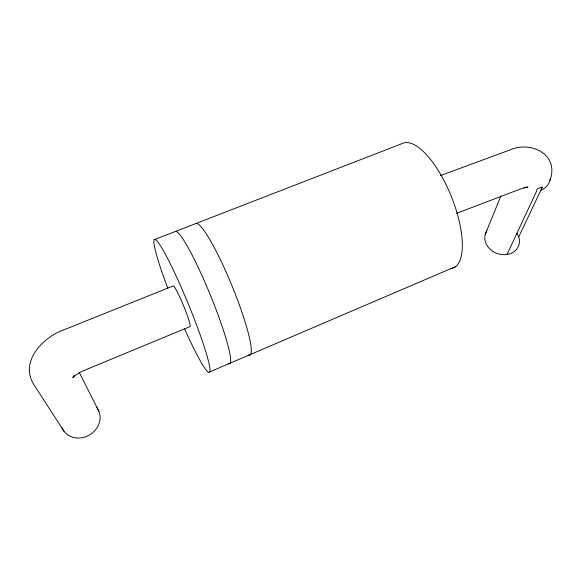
<?xml version="1.0" encoding="UTF-8"?>
<svg xmlns="http://www.w3.org/2000/svg" width="581" height="581" viewBox="0 0 581 581"><rect width="100%" height="100%" fill="white"/><g stroke="black" fill="none" stroke-linecap="round" stroke-linejoin="round"><path stroke-width="0.87" d="M549.967 180.422C559.576 154.205 530.678 140.319 509.188 150.247L440.471 175.549M73.969 375.936L73.373 377.468L74.019 375.813M485.295 234.23L500.916 195.862M507.031 254.485L536.372 191.657L537.142 188.934L542.058 186.959L541.122 190.198A19.965 16.479 13.5 0 0 550.323 178.73M486.958 230.766A17.662 14.75 19.9 0 0 500.263 254.333A17.662 14.75 19.9 0 0 518.724 236.925L542.284 187.184M73.751 376.154L72.698 377.41L79.103 372.82L83.853 370.555L189.769 326.696A22.071 2.026 67.6 0 0 184.112 307.102A22.071 2.026 67.6 0 0 173.312 285.888L65.014 329.398C43.662 336.443 18.999 361.447 33.923 384.651L64.004 431.305M209.843 371.855L455.802 266.526M154.619 239.532L403.04 143.216A67.273 24.983 68 0 1 452.708 199.973A67.273 24.983 68 0 1 450.507 268.691M456.557 213.329L521.346 188.672L528.02 187.06L525.449 187.249M523.735 187.38L525.275 187.576M79.154 372.254L98.908 411.297M516.872 233.177L518.724 236.925M195.833 223.554A71.136 9.848 67.7 0 1 233.961 290.674A71.136 9.848 67.7 0 1 248.138 355.013M175.339 231.499A71.521 8.25 67.7 0 1 212.188 299.585A71.521 8.25 67.7 0 1 228.224 363.539M167.727 287.98A71.906 6.623 67.6 0 1 163.421 250.716A71.906 6.623 67.6 0 1 207.707 358.332A71.906 6.623 67.6 0 1 184.605 328.984M96.555 407.237A20.27 18.076 -30.7 0 1 89.641 434.886A20.27 18.076 -30.7 0 1 61.993 427.892"/></g></svg>
